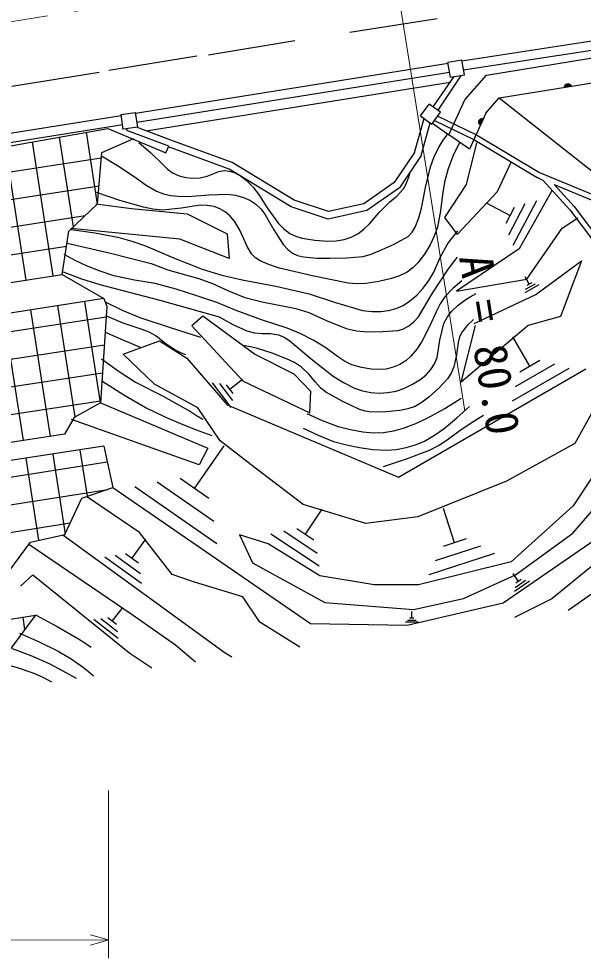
# Model space of a CAD drawing. Units: millimetres, scale not verified. Extents: x 40000 to 680000, y 20000 to 380000.
# Drawn here: x 348455 to 379426, y 250591 to 302112 of the extents above; entities that cross this region are included whole.
import ezdxf
from ezdxf.enums import TextEntityAlignment as Align

# ---------------------------------------------------------------- set-up
doc = ezdxf.new("R2010")
doc.units = ezdxf.units.MM
doc.header["$LTSCALE"] = 1000
doc.linetypes.add('CHAIN', pattern=[18.5, 12, -1.5, 3.5, -1.5])
for name, color, linetype, lineweight in [('M-BGD', 7, 'Continuous', 25), ('M-BGD-HTXT', 7, 'Continuous', 13), ('M-BMK', 2, 'CHAIN', 13), ('M-BMK-HTXT', 7, 'Continuous', 13)]:
    doc.layers.add(name, color=color, linetype=linetype, lineweight=lineweight)
doc.styles.add('ＭＳ ゴシック', font='')
doc.styles.get('ＭＳ ゴシック').set_extended_font_data('MS Gothic')

msp = doc.modelspace()

# ---------------------------------------------------------------- linework, layer by layer
at = {"layer": 'M-BGD'}
for p, q in [((371405, 302107), (366619, 301359)), ((363602, 300906), (358866, 300120)), ((380704, 301012), (372774, 299783)), ((380777, 300518), (372862, 299291)), ((358230, 300058), (353401, 299283)), ((374118, 299028), (380841, 300110)), ((374118, 299028), (380841, 300110)), ((372015, 299661), (354858, 296911)), ((372763, 299845), (372006, 299710)), ((372150, 298907), (372006, 299710)), ((372907, 299043), (372763, 299845)), ((352861, 299163), (348072, 298397)), ((372094, 299167), (354937, 296418)), ((372334, 298940), (371178, 297290)), ((372735, 299012), (371440, 297099)), ((372150, 298907), (372907, 299043)), ((372939, 297668), (374118, 299028)), ((372939, 297668), (374118, 299028)), ((355438, 295967), (372123, 298638)), ((374817, 297773), (381045, 298775)), ((378396, 298374), (378771, 298435)), ((378757, 298458), (378402, 298401)), ((378413, 298428), (378738, 298480)), ((378716, 298502), (378429, 298456)), ((378448, 298484), (378687, 298523)), ((378637, 298540), (378490, 298516)), ((370502, 296790), (370974, 297438)), ((371595, 296986), (370974, 297438)), ((372055, 295746), (372939, 297668)), ((372055, 295746), (372939, 297668)), ((374085, 296929), (374817, 297773)), ((374817, 297773), (381070, 292837)), ((354080, 296785), (319329, 291259)), ((354071, 296860), (354841, 296977)), ((354071, 296860), (354841, 296977)), ((354185, 296049), (354071, 296860)), ((354841, 296977), (354964, 296167)), ((370502, 296790), (371123, 296338)), ((371123, 296338), (371595, 296986)), ((371441, 296775), (373565, 295752)), ((374085, 296929), (373182, 294965)), ((354158, 296291), (319378, 290761)), ((370162, 294780), (370692, 296652)), ((370530, 294610), (371037, 296401)), ((371153, 296380), (372055, 295746)), ((371262, 296529), (373422, 295487)), ((373761, 296584), (373699, 296449)), ((373703, 296397), (373804, 296617)), ((373837, 296629), (373715, 296364)), ((373730, 296336), (373867, 296635)), ((373897, 296639), (373746, 296312)), ((373765, 296292), (373923, 296638)), ((335234, 292884), (353347, 296100)), ((352774, 291949), (352164, 295889)), ((353347, 296100), (356520, 294755)), ((354964, 296167), (354194, 296050)), ((354361, 296075), (354391, 295985)), ((356682, 295127), (354391, 295985)), ((356805, 295455), (354921, 296161)), ((373182, 294965), (372055, 295746)), ((373565, 295752), (377032, 293681)), ((350349, 288007), (349209, 295365)), ((351450, 290698), (350687, 295627)), ((353005, 294779), (354771, 295547)), ((360171, 294236), (356805, 295455)), ((360171, 294236), (356805, 295455)), ((373571, 295315), (373001, 293016)), ((373422, 295487), (376897, 293412)), ((348866, 287778), (347732, 295103)), ((352782, 291957), (353005, 294779)), ((356520, 294755), (356682, 295127)), ((359997, 293873), (356662, 295081)), ((370162, 294780), (369049, 293126)), ((370162, 294780), (369049, 293126)), ((337572, 292101), (352981, 294486)), ((363565, 292172), (360171, 294236)), ((363565, 292172), (360171, 294236)), ((370530, 294610), (369339, 292840)), ((374715, 292642), (375489, 294279)), ((363395, 291806), (359997, 293873)), ((377032, 293681), (380709, 292155)), ((377232, 293247), (376897, 293412)), ((377232, 293247), (378690, 291628)), ((337801, 290618), (352860, 292950)), ((369049, 293126), (367387, 291970)), ((369049, 293126), (367387, 291970)), ((369339, 292840), (367550, 291597)), ((373001, 293016), (371821, 291208)), ((372514, 290285), (374715, 292642)), ((377717, 292709), (375907, 289495)), ((377839, 293021), (380671, 291846)), ((377839, 293021), (378922, 291819)), ((365454, 291543), (363565, 292172)), ((365454, 291543), (363565, 292172)), ((376856, 292135), (375558, 289670)), ((351198, 290460), (352782, 291957)), ((352688, 291960), (354634, 291709)), ((354634, 291709), (357692, 291408)), ((365432, 291129), (363395, 291806)), ((367387, 291970), (365454, 291543)), ((367387, 291970), (365454, 291543)), ((375402, 291326), (374114, 292005)), ((375630, 291760), (375174, 290893)), ((375346, 290272), (376242, 291976)), ((378690, 291628), (386930, 280677)), ((378922, 291819), (387120, 280924)), ((338031, 289136), (352102, 291315)), ((357692, 291408), (359890, 290318)), ((367550, 291597), (365432, 291129)), ((371821, 291208), (372514, 290285)), ((378271, 290624), (379129, 291204)), ((357300, 290029), (351305, 290608)), ((376331, 287828), (378271, 290624)), ((350831, 288082), (351198, 290460)), ((359890, 290318), (360003, 288966)), ((338260, 287654), (351071, 289637)), ((360003, 288966), (357300, 290029)), ((375907, 289495), (372474, 287175)), ((376821, 286987), (379324, 288834)), ((379324, 288834), (378176, 285792)), ((338490, 286171), (350831, 288082)), ((350831, 288082), (353122, 286777)), ((372474, 287175), (376331, 287828)), ((376999, 287513), (376215, 287079)), ((376465, 287552), (376239, 287961)), ((376264, 287279), (376806, 287578)), ((376603, 287628), (376327, 287476)), ((373436, 285403), (376821, 286987)), ((353122, 286777), (325499, 282439)), ((352943, 281056), (352082, 286614)), ((353122, 286777), (353293, 286333)), ((350192, 279212), (349118, 286149)), ((351545, 280278), (350600, 286381)), ((353293, 286333), (352940, 281054)), ((353254, 285749), (325290, 281480)), ((348710, 278985), (347637, 285916)), ((358557, 285804), (357942, 285266)), ((361389, 283724), (358557, 285804)), ((378176, 285792), (376401, 285296)), ((357942, 285266), (360759, 282229)), ((376401, 285296), (372720, 282183)), ((372720, 282183), (373509, 285296)), ((354176, 283720), (356183, 284451)), ((356183, 284451), (357679, 283508)), ((376500, 283053), (375567, 284676)), ((353152, 284216), (324949, 279910)), ((355910, 282078), (354176, 283720)), ((357679, 283508), (359887, 280936)), ((363559, 282624), (361389, 283724)), ((377046, 283367), (375954, 282739)), ((369287, 276972), (379577, 282909)), ((378636, 282931), (375530, 281146)), ((375714, 281947), (377860, 283180)), ((353049, 282683), (324609, 278341)), ((360034, 281806), (360739, 282339)), ((364482, 281679), (363559, 282624)), ((358271, 280782), (355910, 282078)), ((360103, 280798), (359083, 282148)), ((359469, 282109), (360174, 281176)), ((360213, 281568), (359854, 282043)), ((360759, 282229), (364424, 280499)), ((380838, 282198), (378974, 278828)), ((364424, 280499), (364482, 281679)), ((352947, 281150), (324267, 276771)), ((352940, 281054), (351500, 280253)), ((352909, 281074), (358820, 278559)), ((359887, 280936), (369287, 276972)), ((359504, 278958), (358271, 280782)), ((351500, 280253), (350961, 279329)), ((358354, 277652), (351354, 280128)), ((350961, 279329), (325267, 275406)), ((361453, 277461), (359504, 278958)), ((378974, 278828), (375215, 276757)), ((353117, 278668), (326134, 274517)), ((351024, 273844), (350343, 278242)), ((352218, 275932), (351825, 278470)), ((353117, 278668), (353620, 276401)), ((358093, 276349), (359730, 278695)), ((358820, 278559), (358354, 277652)), ((323506, 273115), (353305, 277819)), ((349557, 273509), (348860, 278013)), ((364052, 275466), (361453, 277461)), ((378861, 273906), (381749, 277265)), ((356053, 276717), (359154, 274553)), ((358883, 275798), (357304, 276900)), ((375215, 276757), (370360, 274805)), ((379919, 276966), (378869, 275397)), ((323820, 271646), (353333, 276305)), ((351907, 275828), (353620, 276401)), ((353616, 276399), (364470, 268949)), ((359314, 273317), (354827, 276450)), ((350984, 273835), (351907, 275828)), ((355081, 273937), (352166, 275914)), ((367489, 274428), (364052, 275466)), ((364185, 273838), (365109, 275222)), ((372371, 273375), (371757, 275254)), ((378869, 275397), (375476, 272323)), ((370360, 274805), (367489, 274428)), ((324134, 270177), (351274, 274461)), ((364651, 273527), (363720, 274148)), ((349090, 273402), (350984, 273835)), ((350869, 273809), (359774, 267339)), ((356874, 271631), (355081, 273937)), ((362144, 273317), (360560, 273810)), ((360560, 273810), (361288, 272270)), ((364933, 272089), (362284, 273856)), ((362994, 274027), (364824, 272806)), ((373003, 273582), (371739, 273169)), ((375041, 270075), (380317, 273718)), ((375714, 271624), (378861, 273906)), ((347144, 270772), (349090, 273402)), ((349008, 273291), (354678, 269444)), ((354660, 272519), (355419, 273574)), ((364974, 271556), (362144, 273317)), ((371320, 272402), (373803, 273214)), ((355194, 271133), (353175, 272586)), ((353735, 272700), (355129, 271696)), ((355015, 272263), (354304, 272775)), ((374552, 272789), (370958, 271614)), ((380575, 272642), (377698, 270307)), ((361288, 272270), (365253, 270103)), ((375476, 272323), (370383, 271070)), ((348544, 271004), (349223, 271619)), ((349223, 271619), (354548, 267324)), ((358098, 271208), (356874, 271631)), ((367959, 271072), (364974, 271556)), ((372849, 270313), (375714, 271624)), ((375881, 271255), (375586, 271683)), ((378594, 269680), (381407, 271642)), ((360743, 270416), (358098, 271208)), ((370383, 271070), (367959, 271072)), ((376476, 271270), (375657, 270705)), ((375689, 270931), (376255, 271321)), ((376026, 271354), (375737, 271155)), ((361686, 269021), (360743, 270416)), ((365253, 270103), (370122, 269721)), ((369769, 268857), (375041, 270075)), ((370122, 269721), (372849, 270313)), ((377698, 270307), (375652, 269273)), ((353584, 269074), (354129, 269770)), ((370016, 269245), (370018, 269609)), ((349365, 269392), (336464, 267277)), ((346272, 265202), (349365, 269392)), ((348796, 268622), (348694, 269282)), ((353909, 268118), (352578, 269162)), ((352961, 269223), (353880, 268502)), ((353818, 268891), (353350, 269258)), ((354678, 269444), (357060, 267771)), ((363884, 267642), (361686, 269021)), ((364470, 268949), (369769, 268857)), ((370363, 269015), (369666, 269019)), ((369776, 269136), (370257, 269133)), ((370138, 269244), (369893, 269245)), ((357060, 267771), (358155, 266848)), ((354548, 267324), (355762, 266517)), ((359774, 267339), (360148, 267124))]:
    msp.add_line(p, q, dxfattribs=at)
for points in [[(378390, 298348), (378399, 298396), (378415, 298438), (378447, 298488), (378486, 298519), (378530, 298541), (378592, 298551), (378640, 298543), (378688, 298527), (378733, 298489), (378763, 298455), (378785, 298412)], [(373783, 296273), (373748, 296307), (373722, 296344), (373699, 296397), (373695, 296447), (373701, 296496), (373727, 296553), (373760, 296589), (373801, 296619), (373857, 296636), (373902, 296642), (373950, 296636)]]:
    msp.add_lwpolyline(points, close=True, dxfattribs=at)
for points in [[(352992, 294602), (353961, 294014), (354915, 293365), (355448, 292985), (356006, 292661), (356394, 292512), (356804, 292419), (357382, 292370), (357956, 292382), (358923, 292466), (359904, 292489), (360352, 292431), (360792, 292311), (361136, 292160), (361455, 291953), (361728, 291696), (361964, 291388), (362444, 290542), (362971, 289736), (363199, 289479), (363471, 289264), (363755, 289133), (364074, 289053), (364802, 288992), (365529, 288991), (366440, 289007), (367351, 289083), (367795, 289202), (368232, 289383), (369052, 289754), (369828, 290173), (370036, 290405), (370206, 290688), (370408, 291201), (370551, 291729), (370768, 292862), (371048, 294000), (371253, 294555), (371517, 295093), (371749, 295463), (372008, 295825)], [(372611, 295293), (372275, 294580), (371992, 293835), (371814, 293160), (371696, 292470), (371591, 291575), (371427, 290683), (371252, 290189), (371019, 289713), (370710, 289202), (370352, 288728), (370080, 288453), (369762, 288220), (369352, 288018), (368913, 287868), (368210, 287700), (367497, 287592), (367013, 287570), (366529, 287608), (364640, 287995), (362765, 288441), (362217, 288610), (361695, 288833), (361441, 289011), (361231, 289230), (360985, 289628), (360780, 290075), (360561, 290562), (360289, 291018), (360059, 291293), (359787, 291523), (359493, 291693), (359168, 291810), (358798, 291877), (358416, 291883), (357378, 291718), (356332, 291614), (355811, 291663), (355295, 291773), (353999, 292150), (352724, 292577)], [(355043, 295327), (355708, 294754), (356334, 294135), (356616, 293867), (356933, 293647), (357263, 293503), (357614, 293415), (358004, 293376), (358406, 293397), (358791, 293479), (359161, 293620), (359434, 293732), (359727, 293784), (359999, 293760), (360281, 293673), (360621, 293493), (360938, 293256), (361304, 292889), (361607, 292502), (362120, 291696), (362707, 290887), (363004, 290590), (363334, 290345), (363655, 290182), (364001, 290075), (364694, 289967), (365407, 289918), (365868, 289932), (366315, 290006), (366689, 290133), (367052, 290320), (367396, 290573), (367700, 290870), (368236, 291491), (368823, 292076), (369218, 292411), (369559, 292778), (369734, 293092), (369862, 293448), (369897, 293565), (369933, 293692)], [(351334, 290550), (352620, 290369), (353898, 290128), (354667, 289925), (355417, 289665), (356951, 288994), (358520, 288374), (359604, 288056), (360705, 287796), (362555, 287443), (364385, 287033), (365839, 286550), (367321, 286121), (367819, 286057), (368324, 286054), (368743, 286106), (369158, 286218), (369540, 286392), (369894, 286619), (370293, 286958), (370650, 287341), (370961, 287756), (371225, 288212), (371583, 289014), (371994, 289783), (372263, 290140), (372553, 290485)], [(351110, 289814), (353419, 289279), (355712, 288685), (356639, 288352), (357595, 288072), (358342, 287860), (359079, 287589), (359956, 287184), (360864, 286832), (361879, 286572), (362925, 286366), (363662, 286218), (364379, 286013), (365385, 285538), (366416, 285119), (366994, 285003), (367581, 284947), (368418, 284955), (369264, 285024), (369567, 285117), (369850, 285268), (370134, 285493), (370382, 285768), (371159, 287072), (371990, 288349), (372251, 288690), (372522, 289037)], [(372770, 287742), (372278, 287320), (371837, 286861), (371578, 286488), (371369, 286080), (370993, 285227), (370566, 284406), (370292, 283987), (369971, 283607), (369686, 283357), (369361, 283154), (368997, 283000), (368615, 282904), (368206, 282872), (367789, 282900), (367253, 282990), (366738, 283139), (366331, 283338), (365942, 283596), (365312, 284059), (364649, 284472), (363926, 284836), (363178, 285145), (361776, 285603), (360386, 286121), (359324, 286551), (358233, 286927), (357093, 287289), (355930, 287595), (354800, 287777), (353678, 288020), (352916, 288264), (352176, 288565), (351556, 288863), (350946, 289181)], [(350888, 288237), (351888, 287858), (352905, 287537), (356189, 286682), (359448, 285771), (360198, 285353), (360976, 284990), (361382, 284892), (361802, 284853), (362266, 284847), (362711, 284781), (363025, 284644), (363320, 284449), (364493, 283457), (365700, 282515), (366274, 282163), (366884, 281860), (367317, 281706), (367766, 281610), (368226, 281578), (368698, 281608), (369154, 281694), (369589, 281839), (370064, 282066), (370514, 282351), (370808, 282591), (371064, 282880), (371261, 283193), (371408, 283542), (371566, 284487), (371782, 285408), (371977, 285759), (372224, 286079), (372557, 286401), (372926, 286674), (373231, 286865), (373551, 287051)], [(353186, 286588), (354127, 286131), (355100, 285727), (356756, 285182), (358422, 284660)], [(353207, 285836), (354164, 285444), (355155, 285105), (355587, 284943), (355997, 284726), (356517, 284309), (357072, 283941), (357335, 283816), (357612, 283695)], [(373399, 285626), (373058, 285297), (372775, 284941), (372642, 284664), (372561, 284352), (372474, 283677), (372327, 283016), (372178, 282670), (371978, 282357), (371500, 281848), (370961, 281365), (370598, 281082), (370207, 280855), (369797, 280717), (369364, 280635), (368594, 280554), (367821, 280534), (367462, 280587), (367114, 280700), (366195, 281142), (365312, 281634), (365005, 281880), (364729, 282181), (364373, 282616), (363976, 283004), (363584, 283259), (363147, 283469), (362361, 283777), (361555, 284026), (361176, 284118), (360785, 284203)], [(353196, 284924), (354161, 284514), (355114, 284096)], [(352998, 283466), (353911, 282800), (354856, 282185), (356376, 281407), (357869, 280575), (358208, 280363), (358546, 280149)], [(353013, 282259), (354211, 281496), (355446, 280782), (356431, 280297), (357452, 279863), (358244, 279557), (359040, 279264)], [(364256, 280457), (365103, 280079), (365972, 279758), (366649, 279579), (367339, 279458), (367906, 279411), (368473, 279425), (369015, 279508), (369556, 279653), (370241, 279911), (370898, 280223), (371825, 280746), (372731, 281310)], [(364061, 279664), (364881, 279272), (365729, 278934), (366428, 278738), (367153, 278598), (367886, 278498), (368633, 278459), (369172, 278495), (369715, 278593), (370224, 278745), (370711, 278954), (371267, 279272), (371790, 279641), (372496, 280225), (373181, 280849)], [(368474, 277564), (369738, 277977), (370984, 278449), (371488, 278707), (371961, 279018), (372668, 279556), (373417, 280050), (373683, 280207), (373960, 280366)], [(349371, 269428), (350570, 268789), (351736, 268099), (352082, 267882), (352435, 267658)], [(348493, 268421), (349572, 267951), (350623, 267426), (351323, 267005), (351999, 266528), (352279, 266307), (352560, 266073)], [(348099, 267575), (349115, 267194), (350117, 266753), (350869, 266359), (351609, 265941)], [(347372, 266795), (348312, 266548), (349230, 266246), (349747, 266019), (350255, 265754)]]:
    msp.add_lwpolyline(points, dxfattribs=at)
at = {"layer": 'M-BGD-HTXT'}
for p, q in [((353386, 250591), (353378, 259780)), ((321548, 251564), (353385, 251591))]:
    msp.add_line(p, q, dxfattribs=at)
msp.add_lwpolyline([(352385, 251878), (353385, 251591), (352386, 251305)], dxfattribs=at)
at = {"layer": 'M-BMK'}
msp.add_line((333247, 299601), (352997, 302749), dxfattribs=at)
at = {"layer": 'M-BMK-HTXT'}
msp.add_line((368993, 305298), (372928, 280610), dxfattribs=at)

# ---------------------------------------------------------------- texts
at = {"layer": 'M-BMK-HTXT', "style": 'ＭＳ ゴシック'}
msp.add_text('A = 80.0', height=1833, rotation=279.049, dxfattribs=at).set_placement((372066, 288943), align=Align.BOTTOM_LEFT)

doc.saveas('drawing.dxf')
